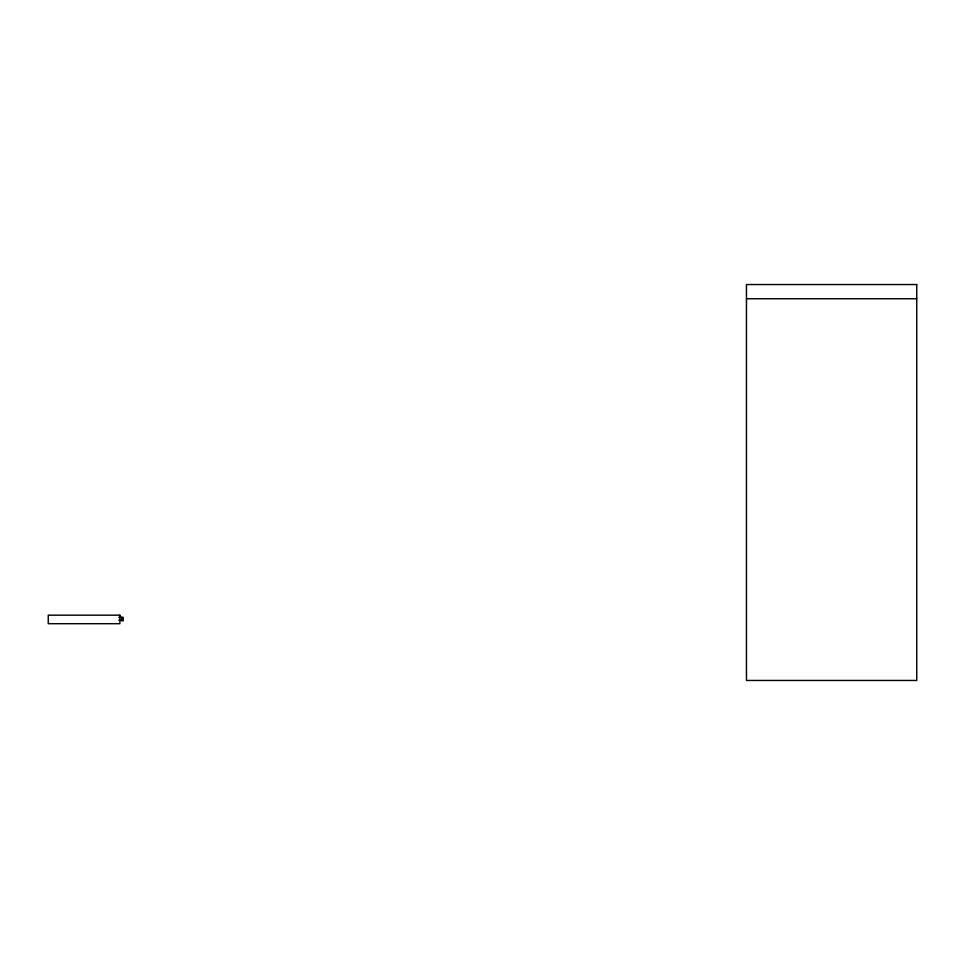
<?xml version="1.0" encoding="UTF-8"?>
<svg xmlns="http://www.w3.org/2000/svg" width="965" height="965" viewBox="0 0 965 965"><rect width="100%" height="100%" fill="white"/><g stroke="black" fill="none" stroke-linecap="round" stroke-linejoin="round"><path stroke-width="1.45" d="M746.464 298.74L916.75 298.74M118.779 617.311L123.17 617.311L123.17 620.857L121.759 620.857L121.759 617.311M118.779 620.145L121.759 620.145M916.75 284.542L746.464 284.542L746.464 680.458L916.75 680.458L916.75 284.542M119.913 615.175L48.25 615.175L48.25 623.692L119.913 623.692L119.913 615.175"/></g></svg>
